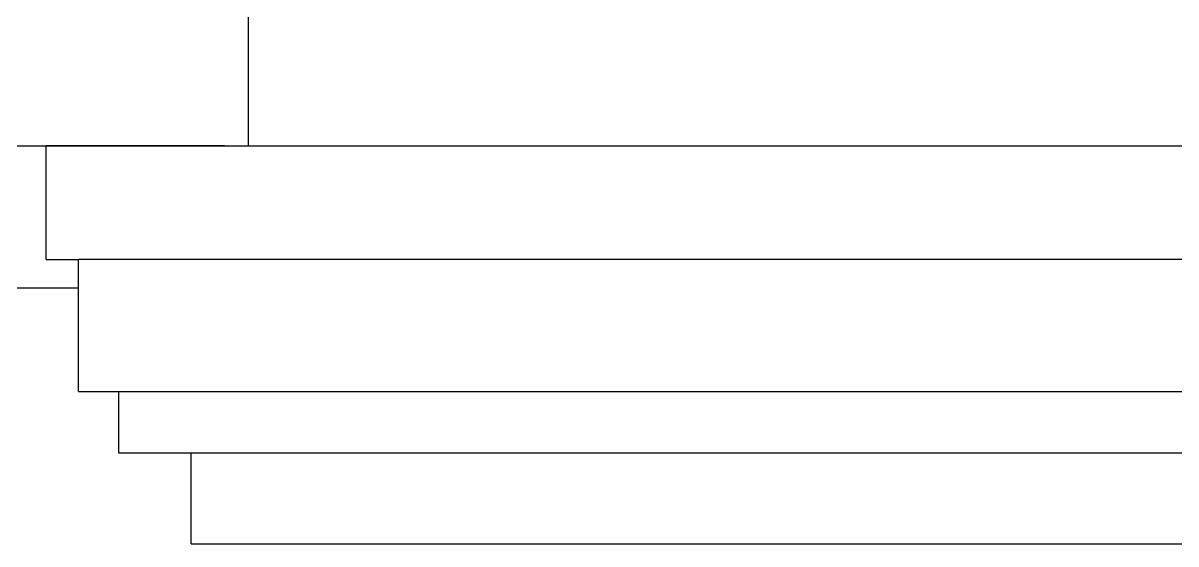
# Model space of a CAD drawing. Header units: inches. Extents: x 1397 to 20304, y -27267 to -746.
# Drawn here: x 2982.65 to 3023.17, y -9245.16 to -9226.85 of the extents above; entities that cross this region are included whole.
import ezdxf

# ---------------------------------------------------------------- set-up
doc = ezdxf.new("R2010")
doc.units = ezdxf.units.IN
doc.header["$LTSCALE"] = 17
doc.header["$MEASUREMENT"] = 0
doc.layers.add('OUTLINE', color=1, linetype='Continuous', lineweight=25)

# ---------------------------------------------------------------- blocks, each defined once
blk = doc.blocks.new('kk')
blk.add_line((-1759, -2522.283), (-1759, -2527.1))

msp = doc.modelspace()

# ---------------------------------------------------------------- linework, layer by layer
for p, q in [((2983.459, -9235.163), (2983.459, -9231.163)), ((2989.13, -9231.163), (2983.459, -9231.163)), ((2989.732, -9231.163), (2989.13, -9231.163)), ((2983.459, -9235.163), (2984.597, -9235.163)), ((2984.597, -9236.163), (2984.597, -9235.163)), ((3065.405, -9235.163), (2984.597, -9235.163)), ((2984.597, -9239.798), (2984.597, -9236.163)), ((2984.597, -9239.798), (2985.999, -9239.798)), ((2985.999, -9239.798), (2985.999, -9241.961)), ((2985.999, -9239.798), (3065.405, -9239.798)), ((2985.999, -9241.961), (2988.555, -9241.961)), ((2988.555, -9241.961), (3065.405, -9241.961)), ((2988.555, -9245.163), (2988.555, -9241.961)), ((2988.555, -9245.163), (3095.018, -9245.163))]:
    msp.add_line(p, q)
at = {"layer": 'OUTLINE'}
for p, q in [((2990.555, -9173.163), (2990.555, -9230.163)), ((2945.555, -9231.163), (2990.555, -9231.163)), ((2990.555, -9231.163), (3150.018, -9231.163)), ((2945.555, -9236.163), (2984.597, -9236.163))]:
    msp.add_line(p, q, dxfattribs=at)

# ---------------------------------------------------------------- block references
msp.add_blockref('kk', (4749.555, -6704.063), dxfattribs=at)

doc.saveas('drawing.dxf')
